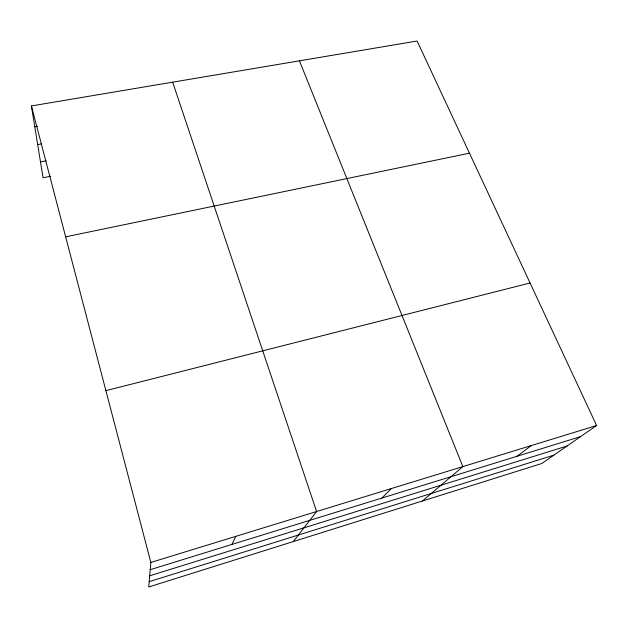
<?xml version="1.0" encoding="UTF-8"?>
<svg xmlns="http://www.w3.org/2000/svg" width="628" height="628" viewBox="0 0 628 628"><rect width="100%" height="100%" fill="white"/><g stroke="black" fill="none" stroke-linecap="round" stroke-linejoin="round"><path stroke-width="0.94" d="M31.4 105.944L150.838 562.445L148.742 586.976L541.776 463.519L596.6 425.517L417.102 41.024L31.4 105.944L43.057 177.732L50.687 176.287M231.881 544.445L235.775 536.351M293.292 541.572L316.606 511.522L172.661 82.166M381.942 498.035L391.409 488.545M422.409 501.011L462.867 466.596L299.43 60.83M517.174 456.218L531.202 445.605M149.197 581.661L553.817 455.167M149.7 575.798L566.99 446.037M150.218 569.69L580.602 436.609M150.838 562.445L596.6 425.517M105.889 390.64L530.063 282.993M65.65 236.834L469.461 153.185M40.482 161.875L46.197 160.823M37.672 144.581L41.487 143.898M34.783 126.785L37.649 126.283"/></g></svg>
